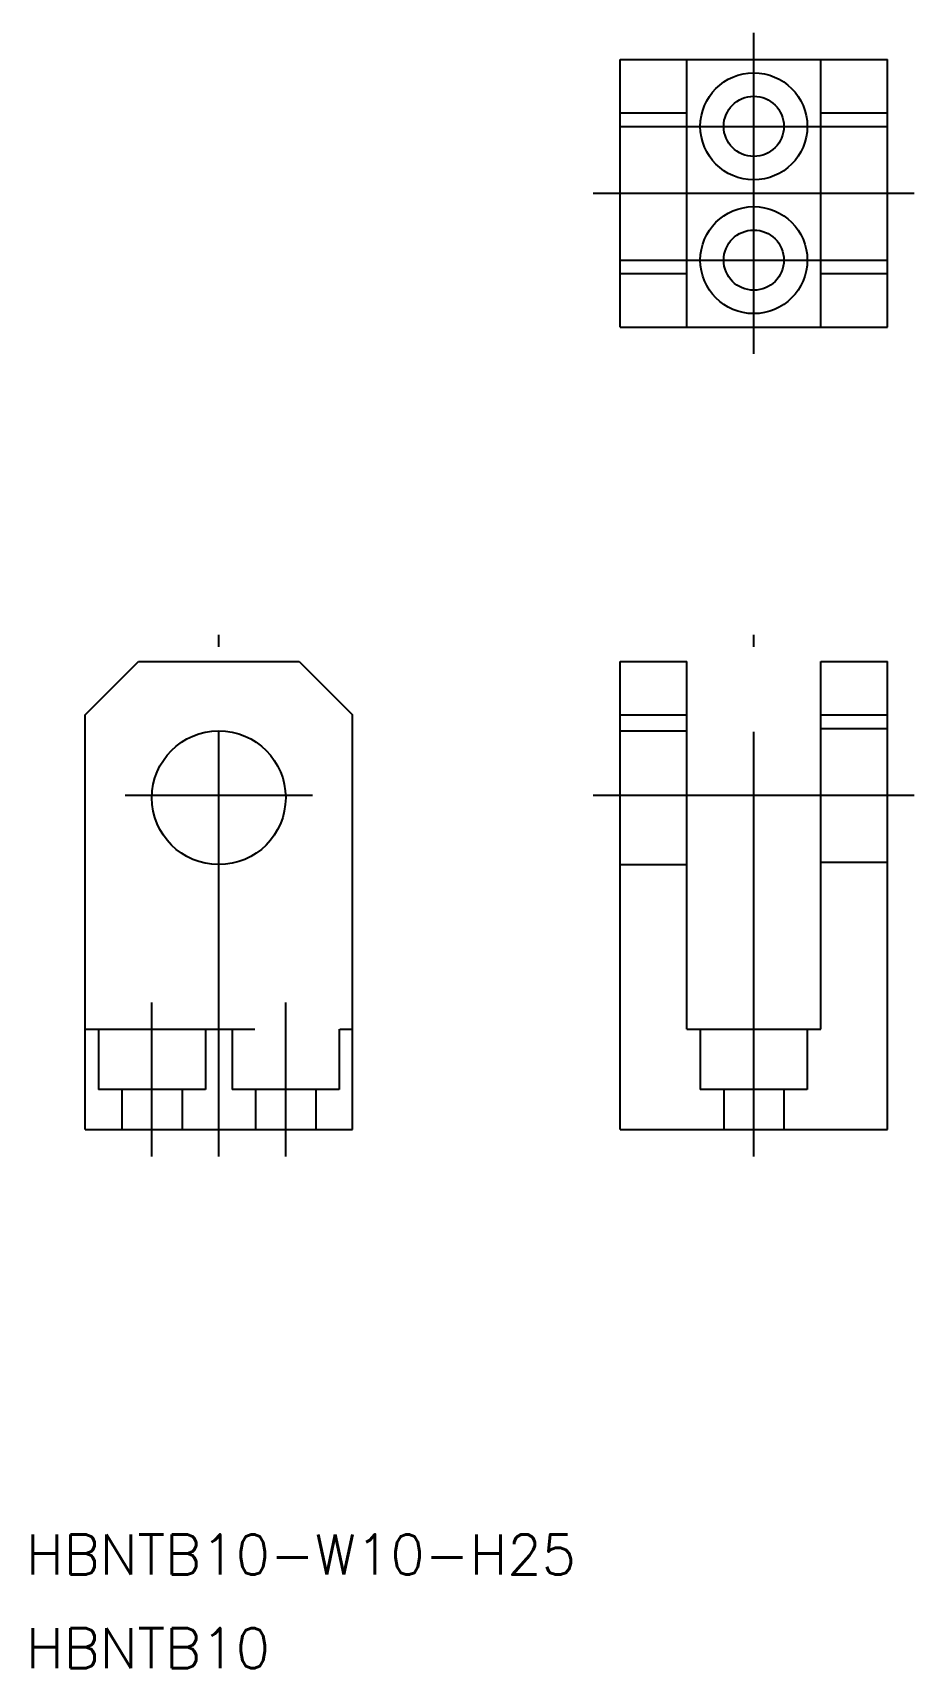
# Model space of a CAD drawing. Extents: x -14 to 52, y -65 to 57.
import ezdxf

# ---------------------------------------------------------------- set-up
doc = ezdxf.new("R2010")
doc.units = 0
doc.linetypes.add('CENTER', pattern=[50.8, 31.75, -6.35, 6.35, -6.35])
doc.linetypes.add('DASHED', pattern=[19.05, 12.7, -6.35])
doc.layers.get('0').update_dxf_attribs({"linetype": 'CONTINUOUS'})
doc.layers.add('CENTER', color=1, linetype='CENTER')
doc.styles.get("Standard").update_dxf_attribs({"font": 'txt.shx', "height": 3, "bigfont": 'bigfont.shx'})

msp = doc.modelspace()

# ---------------------------------------------------------------- linework, layer by layer
at = {"color": 7, "linetype": 'CONTINUOUS'}
for p, q in [((30, 55), (50, 55)), ((30, 35), (30, 55)), ((35, 35), (35, 55)), ((45, 35), (45, 55)), ((50, 35), (50, 55)), ((30, 51), (35, 51)), ((45, 51), (50, 51)), ((30, 39), (35, 39)), ((45, 39), (50, 39)), ((30, 35), (50, 35)), ((-10, 6), (-6, 10)), ((-6, 10), (6, 10)), ((6, 10), (10, 6)), ((30, -25), (30, 10)), ((30, 10), (35, 10)), ((35, -17.5), (35, 10)), ((45, -17.5), (45, 10)), ((45, 10), (50, 10)), ((50, -25), (50, 10)), ((-10, -25), (-10, 6)), ((10, -25), (10, 6)), ((30, 6), (35, 6)), ((45, 6), (50, 6)), ((35, -17.5), (45, -17.5)), ((-10, -25), (10, -25)), ((30, -25), (50, -25))]:
    msp.add_line(p, q, dxfattribs=at)
at = {"color": 3, "linetype": 'DASHED'}
for p, q in [((30, 50), (35, 50)), ((45, 50), (50, 50)), ((30, 40), (35, 40)), ((45, 40), (50, 40)), ((45, 5), (50, 5)), ((30, 4.81), (35, 4.81)), ((30, -5.19), (35, -5.19)), ((45, -5), (50, -5)), ((-10, -17.5), (10, -17.5)), ((-9, -17.5), (-9, -22)), ((-1, -17.5), (-1, -22)), ((1, -17.5), (1, -22)), ((9, -17.5), (9, -22)), ((36, -17.5), (36, -22)), ((44, -17.5), (44, -22)), ((-1, -22), (-9, -22)), ((-7.25, -22), (-7.25, -25)), ((-2.75, -22), (-2.75, -25)), ((9, -22), (1, -22)), ((2.75, -22), (2.75, -25)), ((7.25, -22), (7.25, -25)), ((44, -22), (36, -22)), ((37.75, -22), (37.75, -25)), ((42.25, -22), (42.25, -25))]:
    msp.add_line(p, q, dxfattribs=at)
at = {"color": 7, "linetype": 'CONTINUOUS'}
for centre, radius in [((40, 50), 4), ((40, 50), 2.25), ((40, 40), 4), ((40, 40), 2.25), ((0, -0.19), 5)]:
    msp.add_circle(centre, radius, dxfattribs=at)
at = {"layer": 'CENTER', "color": 1, "linetype": 'CENTER'}
for p, q in [((40, 33), (40, 57)), ((34, 50), (46, 50)), ((28, 45), (52, 45)), ((34, 40), (46, 40)), ((0, -27), (0, 12)), ((40, -27), (40, 12)), ((-7, 0), (7, 0)), ((28, 0), (52, 0)), ((-5, -27), (-5, -15.5)), ((5, -27), (5, -15.5))]:
    msp.add_line(p, q, dxfattribs=at)

# ---------------------------------------------------------------- texts
at = {"color": 7, "linetype": 'CONTINUOUS'}
for s, p in [('HBNTB10-W10-H25', (-14.43, -58.26)), ('HBNTB10', (-14.43, -65.26))]:
    msp.add_text(s, height=3, dxfattribs=at).set_placement(p)

doc.saveas('drawing.dxf')
